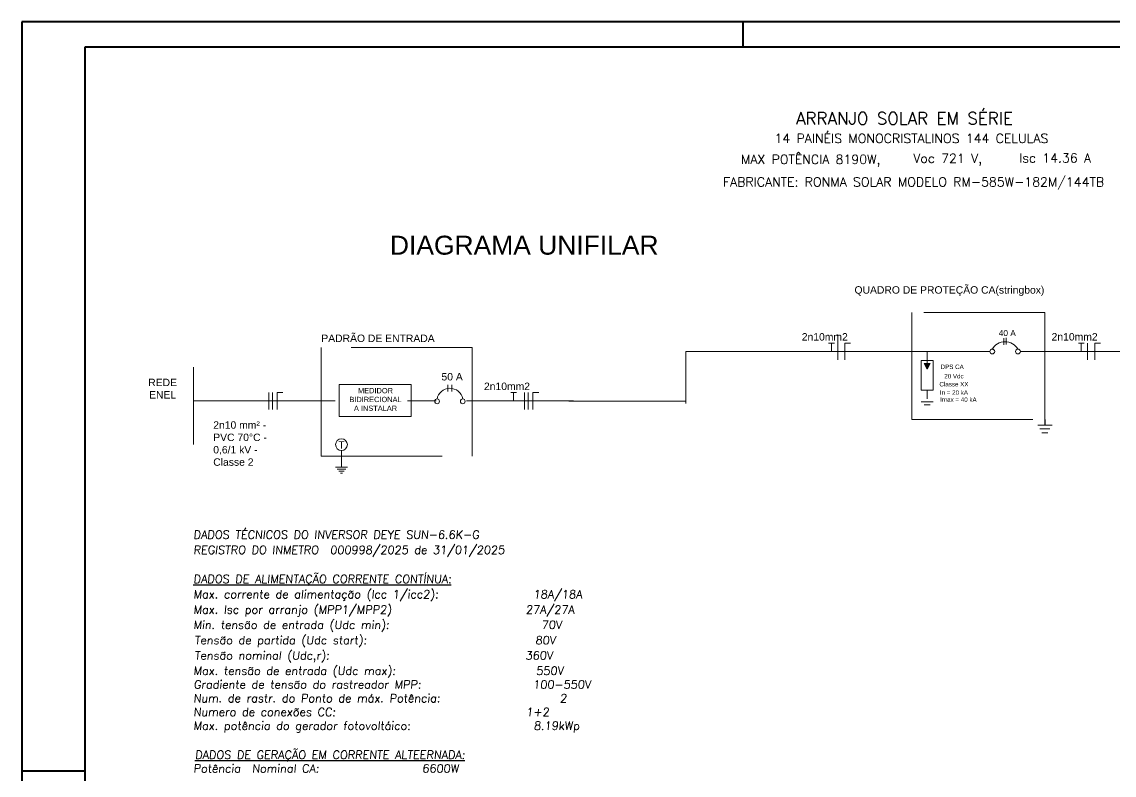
# Model space of a CAD drawing. Header units: metres. Extents: x 95 to 20660, y -9458 to 7254.
# Drawn here: x 94.6 to 527.8, y -7749.4 to -7450.8 of the extents above; entities that cross this region are included whole.
import ezdxf
from ezdxf.enums import TextEntityAlignment as Align

# ---------------------------------------------------------------- set-up
doc = ezdxf.new("R2010")
doc.units = ezdxf.units.M
doc.linetypes.add('ACAD_ISO03W100', pattern=[30, 12, -18])
doc.layers.get('0').update_dxf_attribs({"color": 4, "lineweight": 18})
for name, color, linetype, lineweight in [('LINHA DE CHAMADA', 1, 'Continuous', 18), ('PDF_UNIFILAR', 7, 'Continuous', 15), ('PRANCHA EXT', 7, 'Continuous', 40), ('PRANCHA INT', 7, 'Continuous', 40), ('TEXTO CAR1', 7, 'Continuous', 25), ('TXT-02', 7, 'Continuous', 20), ('WY-ELE-DIAGRAMA', 2, 'Continuous', 18)]:
    doc.layers.add(name, color=color, linetype=linetype, lineweight=lineweight)
doc.layers.add('N', color=2, linetype='Continuous')
doc.layers.add('PDF_DIAGRAMA', color=92, linetype='Continuous', lineweight=15, true_color=0x00dd00)
doc.styles.add('arial', font='arial.ttf')
doc.styles.add('ROMANS', font='romans.shx', dxfattribs={"width": 0.87})
doc.styles.add('STANDARD-0.1', font='arial.ttf', dxfattribs={"height": 0.1})
doc.styles.add('Style-Arial', font='arial.ttf')

msp = doc.modelspace()

# ---------------------------------------------------------------- hatches: boundary and pattern name
at = {"lineweight": 9}
msp.add_hatch(color=7, dxfattribs=at).paths.add_polyline_path([(452.45, -7586.17), (454.8, -7586.17), (453.62, -7588.52)])

# ---------------------------------------------------------------- linework, layer by layer
at = {"color": 7, "lineweight": 9}
for p, q in [((418.18, -7574.78), (418.18, -7581.46)), ((416.86, -7578.12), (414.53, -7578.12)), ((415.66, -7578.12), (415.66, -7581.46)), ((415.66, -7578.12), (415.66, -7581.46)), ((418.18, -7578.12), (418.18, -7584.8)), ((418.18, -7578.12), (418.18, -7584.8)), ((421.01, -7578.12), (421.01, -7584.8)), ((421.01, -7578.12), (421.01, -7584.8)), ((421.01, -7578.12), (423.28, -7578.12)), ((515.93, -7578.11), (513.6, -7578.11)), ((514.74, -7578.11), (514.74, -7581.45)), ((514.74, -7578.11), (514.74, -7581.45)), ((517.25, -7578.11), (517.25, -7584.78)), ((517.25, -7578.11), (517.25, -7584.78)), ((520.08, -7578.11), (520.08, -7584.78)), ((520.08, -7578.11), (520.08, -7584.78)), ((520.08, -7578.11), (522.35, -7578.11)), ((192.56, -7597.73), (192.56, -7604.41)), ((192.56, -7597.73), (192.56, -7604.41)), ((193.99, -7597.73), (193.99, -7604.41)), ((193.99, -7597.73), (193.99, -7604.41)), ((195.9, -7597.73), (195.9, -7604.41)), ((195.9, -7597.73), (195.9, -7604.41)), ((195.9, -7597.73), (198.17, -7597.73)), ((290.83, -7597.73), (288.5, -7597.73)), ((289.64, -7597.73), (289.64, -7601.07)), ((289.64, -7597.73), (289.64, -7601.07)), ((293.98, -7597.73), (293.98, -7604.41)), ((293.98, -7597.73), (293.98, -7604.41)), ((295.4, -7597.73), (295.4, -7604.41)), ((295.4, -7597.73), (295.4, -7604.41)), ((297.31, -7597.73), (297.31, -7604.41)), ((297.31, -7597.73), (297.31, -7604.41)), ((297.31, -7597.73), (299.58, -7597.73)), ((221.37, -7620.73), (221.37, -7627.27)), ((221.37, -7627.27), (219, -7627.27)), ((221.37, -7628.08), (219.64, -7628.08)), ((221.37, -7627.27), (223.74, -7627.27)), ((221.37, -7628.08), (223.1, -7628.08)), ((221.37, -7628.89), (220.29, -7628.89)), ((221.37, -7629.7), (220.93, -7629.7)), ((221.37, -7628.89), (222.46, -7628.89)), ((221.37, -7629.7), (221.81, -7629.7))]:
    msp.add_line(p, q, dxfattribs=at)
at = {"color": 7, "lineweight": 20}
for p, q in [((357.86, -7581.46), (357.86, -7602.02)), ((357.86, -7601.15), (311.5, -7601.15))]:
    msp.add_line(p, q, dxfattribs=at)
at = {"color": 7, "linetype": 'Continuous', "lineweight": 9}
for p, q in [((453.62, -7586.17), (453.62, -7581.46)), ((453.62, -7600.28), (453.62, -7596.75)), ((451.27, -7601.45), (455.98, -7601.45)), ((452.45, -7602.63), (454.8, -7602.63))]:
    msp.add_line(p, q, dxfattribs=at)
at = {"color": 7, "linetype": 'ACAD_ISO03W100', "lineweight": 9, "ltscale": 4}
for points in [[(447.53, -7566.03), (447.53, -7608.39), (500.3, -7608.39), (500.3, -7566.03)], [(213.25, -7579.94), (213.25, -7623.02), (273.16, -7623.02), (273.16, -7579.94)]]:
    msp.add_lwpolyline(points, close=True, dxfattribs=at)
at = {"color": 7, "linetype": 'Continuous', "lineweight": 9}
for points in [[(451.27, -7596.75), (451.27, -7584.99), (455.98, -7584.99), (455.98, -7596.75)], [(452.45, -7586.17), (454.8, -7586.17), (453.62, -7588.52)]]:
    msp.add_lwpolyline(points, close=True, dxfattribs=at)
for centre in [(479.45, -7581.46), (489.63, -7581.46), (259.29, -7601.22), (269.46, -7601.22)]:
    msp.add_circle(centre, 0.954, dxfattribs=at)
at = {"color": 7, "lineweight": 9}
msp.add_circle((221.37, -7618.39), 2.34, dxfattribs=at)
for centre, radius, start, end in [((484.56, -7583.45), 5.85, 30.1193, 151.3418), ((264.37, -7601.22), 5.18, 10.6197, 170.8415)]:
    msp.add_arc(centre, radius, start, end, dxfattribs=at)
at = {"layer": 'LINHA DE CHAMADA', "color": 7, "lineweight": 9}
for p, q in [((357.86, -7581.46), (478.5, -7581.46)), ((418.18, -7581.46), (429.61, -7581.46)), ((490.58, -7581.46), (537.48, -7581.43)), ((162.64, -7587.69), (162.64, -7618.36)), ((218.84, -7601.07), (162.64, -7601.07)), ((247.51, -7601.09), (258.94, -7601.09)), ((270.9, -7601.07), (313.4, -7601.07))]:
    msp.add_line(p, q, dxfattribs=at)
msp.add_lwpolyline([(248.99, -7594.56), (220.44, -7594.56), (220.44, -7607.24), (248.99, -7607.24)], close=True, dxfattribs=at)
at = {"layer": 'PDF_DIAGRAMA', "color": 7, "lineweight": 0}
for points in [[(497.45, -7610.73), (503.14, -7610.73)], [(498.26, -7612.15), (502.33, -7612.15)], [(499.08, -7613.68), (501.52, -7613.68)]]:
    msp.add_lwpolyline(points, dxfattribs=at)
at = {"layer": 'PDF_UNIFILAR', "color": 7, "lineweight": 25}
msp.add_lwpolyline([(500.3, -7608.39), (500.3, -7610.73)], dxfattribs=at)
at = {"layer": 'PRANCHA EXT'}
for p, q in [((935.61, -7450.76), (94.61, -7450.76)), ((94.61, -7450.76), (94.61, -8044.76))]:
    msp.add_line(p, q, dxfattribs=at)
at = {"layer": 'PRANCHA INT'}
for p, q in [((380.61, -7460.76), (380.61, -7450.76)), ((925.61, -7460.76), (119.61, -7460.76)), ((119.61, -7460.76), (119.61, -8034.76)), ((94.61, -7747.76), (119.61, -7747.76))]:
    msp.add_line(p, q, dxfattribs=at)
at = {"layer": 'WY-ELE-DIAGRAMA', "color": 7, "lineweight": 9}
for p, q in [((484.99, -7576.05), (484.99, -7578.67)), ((484.06, -7576.15), (484.06, -7578.77)), ((263.57, -7594.69), (263.57, -7597.31)), ((265.13, -7594.69), (265.13, -7597.31))]:
    msp.add_line(p, q, dxfattribs=at)

# ---------------------------------------------------------------- texts
at = {"layer": 'N', "color": 6, "style": 'ROMANS'}
msp.add_text('ARRANJO SOLAR EM SÉRIE', height=4.8468, dxfattribs=at).set_placement((401.66, -7491.47))
at = {"layer": 'N', "style": 'ROMANS'}
for s, height, p in [('14 PAINÉIS MONOCRISTALINOS 144 CELULAS', 3.6351, (393.08, -7498.79)), ('MAX POTÊNCIA 8190W,', 3.6351, (379.79, -7507.12)), ('Voc 721 V,', 3.635, (448.12, -7506.71)), (' Isc 14.36 A', 3.6351, (487.6, -7506.54)), ('FABRICANTE: RONMA SOLAR MODELO RM-585W-182M/144TB', 3.6351, (372.66, -7516.05))]:
    msp.add_text(s, height=height, dxfattribs=at).set_placement(p)
at = {"layer": 'N', "color": 6, "style": 'ROMANS', "oblique": 5}
for s, p in [('DADOS TÉCNICOS DO INVERSOR DEYE SUN-6.6K-G', (162.63, -7655.7)), ('REGISTRO DO INMETRO  000998/2025 de 31/01/2025 ', (162.63, -7661.77))]:
    msp.add_text(s, height=3.2671, dxfattribs=at).set_placement(p)
at = {"layer": 'N', "style": 'ROMANS', "oblique": 5}
for s, p in [('%%UDADOS DE ALIMENTAÇÃO CORRENTE CONTÍNUA:', (162.63, -7673.28)), ('Max. corrente de alimentação (Icc 1/icc2):            18A/18A', (162.63, -7679.35)), ('Max. Isc por arranjo (MPP1/MPP2)                   27A/27A', (162.63, -7685.42)), ('Min. tensão de entrada (Udc min):                      70V', (162.63, -7691.48)), ('Tensão de partida (Udc start):                         80V', (163.09, -7697.55)), ('Tensão nominal (Udc,r):                              360V', (163.09, -7703.62)), ('Max. tensão de entrada (Udc max):                    550V', (162.63, -7709.69)), ('Gradiente de tensão do rastreador MPP:               100-550V', (162.78, -7715.13)), ('Num. de rastr. do Ponto de máx. Potência:                2', (162.63, -7720.58)), ('Numero de conexões CC:                             1+2', (162.63, -7726.02)), ('Max. potência do gerador fotovoltáico:                 8.19kWp', (162.63, -7731.47)), ('%%UDADOS DE GERAÇÃO EM CORRENTE ALTEERNADA:', (163.25, -7742.98)), ('Potência  Nominal CA:               6600W', (162.63, -7748.42))]:
    msp.add_text(s, height=3.2671, dxfattribs=at).set_placement(p)
at = {"layer": 'TEXTO CAR1', "color": 7, "lineweight": 9, "style": 'Style-Arial'}
msp.add_text('DIAGRAMA UNIFILAR', height=7.5, dxfattribs=at).set_placement((240.58, -7543.06))
at = {"layer": 'TXT-02', "color": 7, "lineweight": 9, "style": 'arial'}
msp.add_text('DPS CA', height=1.764, dxfattribs=at).set_placement((463.55, -7588.42), align=Align.CENTER)
at = {"layer": 'TXT-02', "color": 6, "lineweight": 9, "style": 'arial'}
for s, p in [('20 Vdc', (464.25, -7592.12)), ('Classe XX', (464.25, -7595.32)), ('In = 20 kA', (464.25, -7598.63)), ('Imax = 40 kA', (466.04, -7601.42))]:
    msp.add_text(s, height=1.764, dxfattribs=at).set_placement(p, align=Align.CENTER)
at = {"layer": 'TXT-02', "color": 7, "lineweight": 9, "style": 'STANDARD-0.1'}
for s, insert, char_height, width, attachment_point in [('QUADRO DE PROTEÇÃO CA(stringbox)', (500.11, -7555.58), 2.94, 73.4928, 3), ('{PADRÃO DE ENTRADA}', (258.32, -7574.76), 2.94, 47.3191, 3), ('REDE\\PENEL', (150.43, -7592.26), 2.94, 18.9536, 2), ('MEDIDOR BIDIRECIONAL \\PA INSTALAR', (234.86, -7600.5), 2.1, 30.6165, 5), ('{T}', (221.39, -7617.05), 2.94, 18.9536, 2)]:
    msp.add_mtext(s, dxfattribs=dict(at, insert=insert, char_height=char_height, width=width, attachment_point=attachment_point))
at = {"layer": 'TXT-02', "color": 6, "lineweight": 9}
for s, insert, char_height, width, attachment_point, style in [('2n10mm2', (403.9, -7574.19), 2.94, 41.8299, 1, 'arial'), ('40 A', (485.4, -7572.99), 2.352, 15.1629, 2, 'STANDARD-0.1'), ('2n10mm2', (502.97, -7574.17), 2.94, 41.8299, 1, 'arial'), ('\\P50 A', (265.24, -7585.1), 2.94, 18.9536, 2, 'STANDARD-0.1'), ('2n10mm2', (277.87, -7593.79), 2.94, 41.8299, 1, 'arial'), ('2n10 mm² -\\PPVC 70°C -\\P0,6/1 kV - \\PClasse 2', (170.51, -7609.13), 2.94, 41.8299, 1, 'arial')]:
    msp.add_mtext(s, dxfattribs=dict(at, insert=insert, char_height=char_height, width=width, attachment_point=attachment_point, style=style))

doc.saveas('drawing.dxf')
